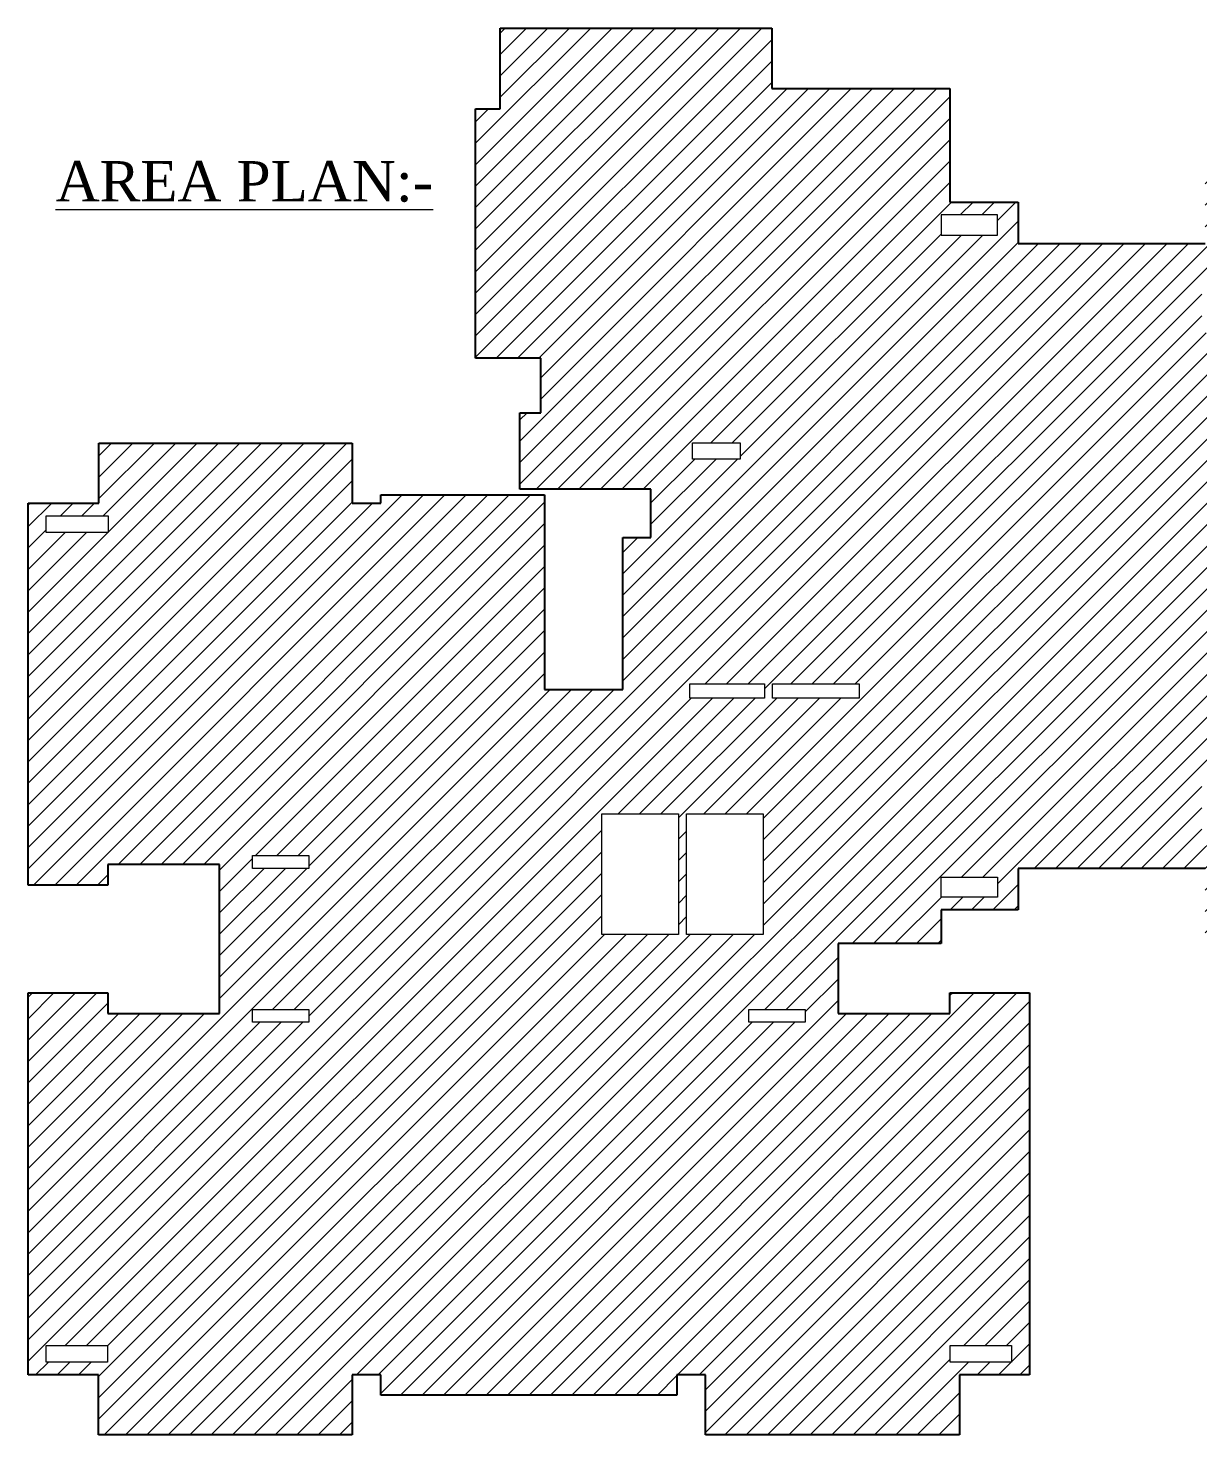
# Model space of a CAD drawing. Header units: millimetres. Extents: x 1255966 to 1543012, y 318612 to 465611.
# Drawn here: x 1365426 to 1394416, y 430746 to 465611 of the extents above; entities that cross this region are included whole.
import ezdxf

# ---------------------------------------------------------------- set-up
doc = ezdxf.new("R2010")
doc.units = ezdxf.units.MM
doc.header["$LTSCALE"] = 500
doc.header["$MEASUREMENT"] = 0
doc.linetypes.add('HIDDEN', pattern=[0.375, 0.25, -0.125])
for name, color, linetype, lineweight in [('ARROW', 1, 'Continuous', 0), ('DIM-150', 8, 'Continuous', 20), ('HATCH', 1, 'Continuous', 5)]:
    doc.layers.add(name, color=color, linetype=linetype, lineweight=lineweight)
doc.layers.add('PROJECTION', color=7, linetype='HIDDEN', true_color=0xff4000)
doc.styles.add('TIMESNEWROMAN', font='times.ttf', dxfattribs={"height": 300})

msp = doc.modelspace()

# ---------------------------------------------------------------- hatches: boundary and pattern name
at = {"layer": 'HATCH', "linetype": 'ByBlock'}
h = msp.add_hatch(dxfattribs=at)
h.set_pattern_fill('ANSI31', color=8, scale=3000)
h.paths.add_polyline_path([(1442315.6, 453841.1), (1440560.6, 453841.1), (1440560.6, 455326.1), (1434285.6, 455326.1), (1434285.6, 453841.1), (1433575.6, 453841.1), (1433575.6, 454041.1), (1429515.6, 454041.1), (1429515.6, 449221), (1427575.7, 449221), (1427575.6, 452985.8), (1426880.6, 452985.8), (1426880.6, 454180.8), (1430125.6, 454180.8), (1430125.6, 456075.8), (1429610.6, 456075.8), (1429610.6, 457430.8), (1431225.6, 457430.8), (1431225.6, 463610.8), (1430615.6, 463610.8), (1430615.6, 465610.8), (1423885.6, 465610.8), (1423885.6, 464110.8), (1419470.6, 464110.8), (1419470.6, 461296), (1417775.6, 461296), (1417775.6, 460271), (1413140.6, 460271), (1413140.6, 461891), (1407605.6, 461891), (1407605.6, 459891), (1407350.6, 459891), (1407350.6, 460321), (1400390.6, 460321), (1400390.6, 459891), (1400135.6, 459891), (1400135.6, 461891), (1394600.6, 461891), (1394600.6, 460271), (1389965.6, 460271), (1389965.6, 461296), (1388270.6, 461296), (1388270.6, 464110.8), (1383855.6, 464110.8), (1383855.6, 465610.8), (1377125.6, 465610.8), (1377125.6, 463610.8), (1376515.6, 463610.8), (1376515.6, 457430.8), (1378130.6, 457430.8), (1378130.6, 456075.8), (1377615.6, 456075.8), (1377615.6, 454180.8), (1380860.6, 454180.8), (1380860.6, 452985.8), (1380165.6, 452985.8), (1380165.6, 449221), (1378225.6, 449221), (1378225.6, 454041.1), (1374165.6, 454041.1), (1374165.6, 453841.1), (1373455.6, 453841.1), (1373455.6, 455326.1), (1367180.6, 455326.1), (1367180.6, 453841.1), (1365425.6, 453841.1), (1365425.6, 444371.1), (1367400.5, 444371.1), (1367400.5, 444886.1), (1370170.6, 444886.1), (1370170.6, 441186), (1367400.5, 441186), (1367400.5, 441701), (1365425.6, 441701), (1365425.6, 432231), (1367165.6, 432231), (1367165.6, 430746), (1373455.6, 430746), (1373455.6, 432231), (1374165.6, 432231), (1374165.6, 431731), (1381505.6, 431731), (1381505.6, 432231), (1382215.6, 432231), (1382215.6, 430746), (1388505.6, 430746), (1388505.6, 432231), (1390245.6, 432231), (1390245.6, 441701), (1388270.7, 441701), (1388270.7, 441186), (1385500.6, 441186), (1385500.6, 442920.8), (1388055.6, 442920.8), (1388055.6, 443756), (1389965.6, 443756), (1389965.6, 444781), (1394600.6, 444781), (1394600.6, 443161), (1400135.6, 443161), (1400135.6, 445161), (1400390.6, 445161), (1400390.6, 444731), (1407350.6, 444731), (1407350.6, 445161), (1407605.6, 445161), (1407605.6, 443161), (1413140.6, 443161), (1413140.6, 444781), (1417775.6, 444781), (1417775.6, 443756), (1419685.6, 443756), (1419685.6, 442920.8), (1422240.6, 442920.8), (1422240.6, 441186), (1419470.5, 441186), (1419470.5, 441701), (1417495.6, 441701), (1417495.6, 432231), (1419235.6, 432231), (1419235.6, 430746), (1425525.6, 430746), (1425525.6, 432231), (1426235.6, 432231), (1426235.6, 431731), (1433575.6, 431731), (1433575.6, 432231), (1434285.6, 432231), (1434285.6, 430746), (1440575.6, 430746), (1440575.6, 432231), (1442315.6, 432231), (1442315.6, 441701), (1440340.7, 441701), (1440340.7, 441186), (1437570.6, 441186), (1437570.6, 444886.1), (1440340.7, 444886.1), (1440340.7, 444371.1), (1442315.6, 444371.1)])
h.paths.add_polyline_path([(1379640.6, 446136), (1381543.1, 446136), (1381543.1, 443150.8), (1379640.6, 443150.8)], flags=16)
h.paths.add_polyline_path([(1381743.1, 446136), (1383645.6, 446136), (1383645.6, 443150.8), (1381743.1, 443150.8)], flags=16)
h.paths.add_polyline_path([(1381825.6, 449006), (1381825.6, 449356), (1383675.6, 449356), (1383675.6, 449006)], flags=16)
h.paths.add_polyline_path([(1383875.6, 449006), (1383875.6, 449356), (1386025.6, 449356), (1386025.6, 449006)], flags=16)
h.paths.add_polyline_path([(1383285.7, 441286), (1384685.6, 441286), (1384685.6, 440971), (1383285.7, 440971)], flags=16)
h.paths.add_polyline_path([(1372385.6, 445101.1), (1372385.6, 444786.1), (1370985.6, 444786.1), (1370985.6, 445101.1)], flags=16)
h.paths.add_polyline_path([(1372385.6, 441286), (1372385.6, 440971), (1370985.6, 440971), (1370985.6, 441286)], flags=16)
h.paths.add_polyline_path([(1381890.6, 454930.8), (1381890.6, 455330.8), (1383075.6, 455330.8), (1383075.6, 454930.8)], flags=16)
h.paths.add_polyline_path([(1388055.6, 444571), (1389450.6, 444571), (1389450.6, 444071), (1388055.6, 444071)], flags=16)
h.paths.add_polyline_path([(1367410.6, 453111.1), (1365870.6, 453111.1), (1365870.6, 453526.1), (1367410.6, 453526.1)], flags=16)
h.paths.add_polyline_path([(1394515.6, 446996), (1394830.6, 446996), (1394830.6, 445576), (1394515.6, 445576)], flags=16)
h.paths.add_polyline_path([(1388275.6, 432961), (1389800.6, 432961), (1389800.6, 432546), (1388275.6, 432546)], flags=16)
h.paths.add_polyline_path([(1388055.6, 460481), (1388055.6, 460981), (1389450.6, 460981), (1389450.6, 460481)], flags=16)
h.paths.add_polyline_path([(1367395.6, 432961), (1367395.6, 432546), (1365870.6, 432546), (1365870.6, 432961)], flags=16)
h.paths.add_polyline_path([(1397625.6, 451026), (1397625.6, 454026), (1397995.6, 454026), (1397995.6, 454126), (1401145.6, 454126), (1401145.6, 450956), (1397995.6, 450956), (1397995.6, 451026)], flags=16)
h.paths.add_polyline_path([(1394515.6, 458056), (1394515.6, 459476), (1394830.6, 459476), (1394830.6, 458056)], flags=16)
h.paths.add_polyline_path([(1406595.6, 450956), (1406595.6, 454126), (1409745.6, 454126), (1409745.6, 454026), (1410115.6, 454026), (1410115.6, 451026), (1409745.6, 451026), (1409745.6, 450956)], flags=16)
h.paths.add_polyline_path([(1412910.6, 446996), (1413225.6, 446996), (1413225.6, 445576), (1412910.6, 445576)], flags=16)
h.paths.add_polyline_path([(1412910.6, 458056), (1412910.6, 459476), (1413225.6, 459476), (1413225.6, 458056)], flags=16)
h.paths.add_polyline_path([(1418290.6, 444571), (1419685.6, 444571), (1419685.6, 444071), (1418290.6, 444071)], flags=16)
h.paths.add_polyline_path([(1417940.6, 432961), (1419465.6, 432961), (1419465.6, 432546), (1417940.6, 432546)], flags=16)
h.paths.add_polyline_path([(1418290.6, 460481), (1418290.6, 460981), (1419685.6, 460981), (1419685.6, 460481)], flags=16)
h.paths.add_polyline_path([(1421715.6, 449006), (1421715.6, 449356), (1423865.6, 449356), (1423865.6, 449006)], flags=16)
h.paths.add_polyline_path([(1423055.6, 441286), (1424455.5, 441286), (1424455.5, 440971), (1423055.6, 440971)], flags=16)
h.paths.add_polyline_path([(1424095.6, 446136), (1425998.1, 446136), (1425998.1, 443150.8), (1424095.6, 443150.8)], flags=16)
h.paths.add_polyline_path([(1424065.6, 449006), (1424065.6, 449356), (1425915.6, 449356), (1425915.6, 449006)], flags=16)
h.paths.add_polyline_path([(1424665.6, 454930.8), (1424665.6, 455330.8), (1425850.6, 455330.8), (1425850.6, 454930.8)], flags=16)
h.paths.add_polyline_path([(1426198.1, 446136), (1428100.6, 446136), (1428100.6, 443150.8), (1426198.1, 443150.8)], flags=16)
h.paths.add_polyline_path([(1435355.7, 445101.1), (1436755.6, 445101.1), (1436755.6, 444786.1), (1435355.7, 444786.1)], flags=16)
h.paths.add_polyline_path([(1435355.7, 441286), (1436755.6, 441286), (1436755.6, 440971), (1435355.7, 440971)], flags=16)
h.paths.add_polyline_path([(1440330.6, 453111.1), (1440330.6, 453526.1), (1441870.6, 453526.1), (1441870.6, 453111.1)], flags=16)
h.paths.add_polyline_path([(1440345.6, 432961), (1441870.6, 432961), (1441870.6, 432546), (1440345.6, 432546)], flags=16)

# ---------------------------------------------------------------- linework, layer by layer
at = {"layer": 'DIM-150', "color": 1, "linetype": 'ByBlock'}
for points in [[(1389450.6, 460981), (1388055.6, 460981), (1388055.6, 460481), (1389450.6, 460481)], [(1381890.6, 455330.8), (1383075.6, 455330.8), (1383075.6, 454930.8), (1381890.6, 454930.8)], [(1365870.6, 453526.1), (1367410.6, 453526.1), (1367410.6, 453111.1), (1365870.6, 453111.1)], [(1381825.6, 449356), (1383675.6, 449356), (1383675.6, 449006), (1381825.6, 449006)], [(1383875.6, 449356), (1386025.6, 449356), (1386025.6, 449006), (1383875.6, 449006)], [(1379640.6, 446136), (1381543.1, 446136), (1381543.1, 443150.8), (1379640.6, 443150.8)], [(1381743.1, 446136), (1383645.6, 446136), (1383645.6, 443150.8), (1381743.1, 443150.8)], [(1370985.6, 445101.1), (1372385.6, 445101.1), (1372385.6, 444786.1), (1370985.6, 444786.1)], [(1388055.6, 444571), (1389450.6, 444571), (1389450.6, 444071), (1388055.6, 444071)], [(1370985.6, 441286), (1372385.6, 441286), (1372385.6, 440971), (1370985.6, 440971)], [(1383285.7, 441286), (1384685.6, 441286), (1384685.6, 440971), (1383285.7, 440971)], [(1365870.6, 432961), (1367395.6, 432961), (1367395.6, 432546), (1365870.6, 432546)], [(1388275.6, 432961), (1389800.6, 432961), (1389800.6, 432546), (1388275.6, 432546)]]:
    msp.add_lwpolyline(points, close=True, dxfattribs=at)
at = {"layer": 'PROJECTION', "ltscale": 750}
msp.add_lwpolyline([(1394600.6, 444781), (1389965.6, 444781), (1389965.6, 443756), (1388055.6, 443756), (1388055.6, 442920.8), (1385500.6, 442920.8), (1385500.6, 441186), (1388270.7, 441186), (1388270.7, 441701), (1390245.6, 441701), (1390245.6, 432231), (1388505.6, 432231), (1388505.6, 430746), (1382215.6, 430746), (1382215.6, 432231), (1381505.6, 432231), (1381505.6, 431731), (1374165.6, 431731), (1374165.6, 432231), (1373455.6, 432231), (1373455.6, 430746), (1367165.6, 430746), (1367165.6, 432231), (1365425.6, 432231), (1365425.6, 441701), (1367400.5, 441701), (1367400.5, 441186), (1370170.6, 441186), (1370170.6, 444886.1), (1367400.5, 444886.1), (1367400.5, 444371.1), (1365425.6, 444371.1), (1365425.6, 453841.1), (1367180.6, 453841.1), (1367180.6, 455326.1), (1373455.6, 455326.1), (1373455.6, 453841.1), (1374165.6, 453841.1), (1374165.6, 454041.1), (1378225.6, 454041.1), (1378225.6, 449221), (1380165.6, 449221), (1380165.6, 452985.8), (1380860.6, 452985.8), (1380860.6, 454180.8), (1377615.6, 454180.8), (1377615.6, 456075.8), (1378130.6, 456075.8), (1378130.6, 457430.8), (1376515.6, 457430.8), (1376515.6, 463610.8), (1377125.6, 463610.8), (1377125.6, 465610.8), (1383855.6, 465610.8), (1383855.6, 464110.8), (1388270.6, 464110.8), (1388270.6, 461296), (1389965.6, 461296), (1389965.6, 460271), (1394600.6, 460271)], dxfattribs=at)

# ---------------------------------------------------------------- texts
at = {"layer": 'ARROW', "color": 3, "ltscale": 6500, "insert": (1366106.4, 462315.5, 468.1), "char_height": 1000, "width": 29104.625, "attachment_point": 1, "style": 'TIMESNEWROMAN'}
msp.add_mtext('{\\LAREA PLAN:-}', dxfattribs=at)

doc.saveas('drawing.dxf')
